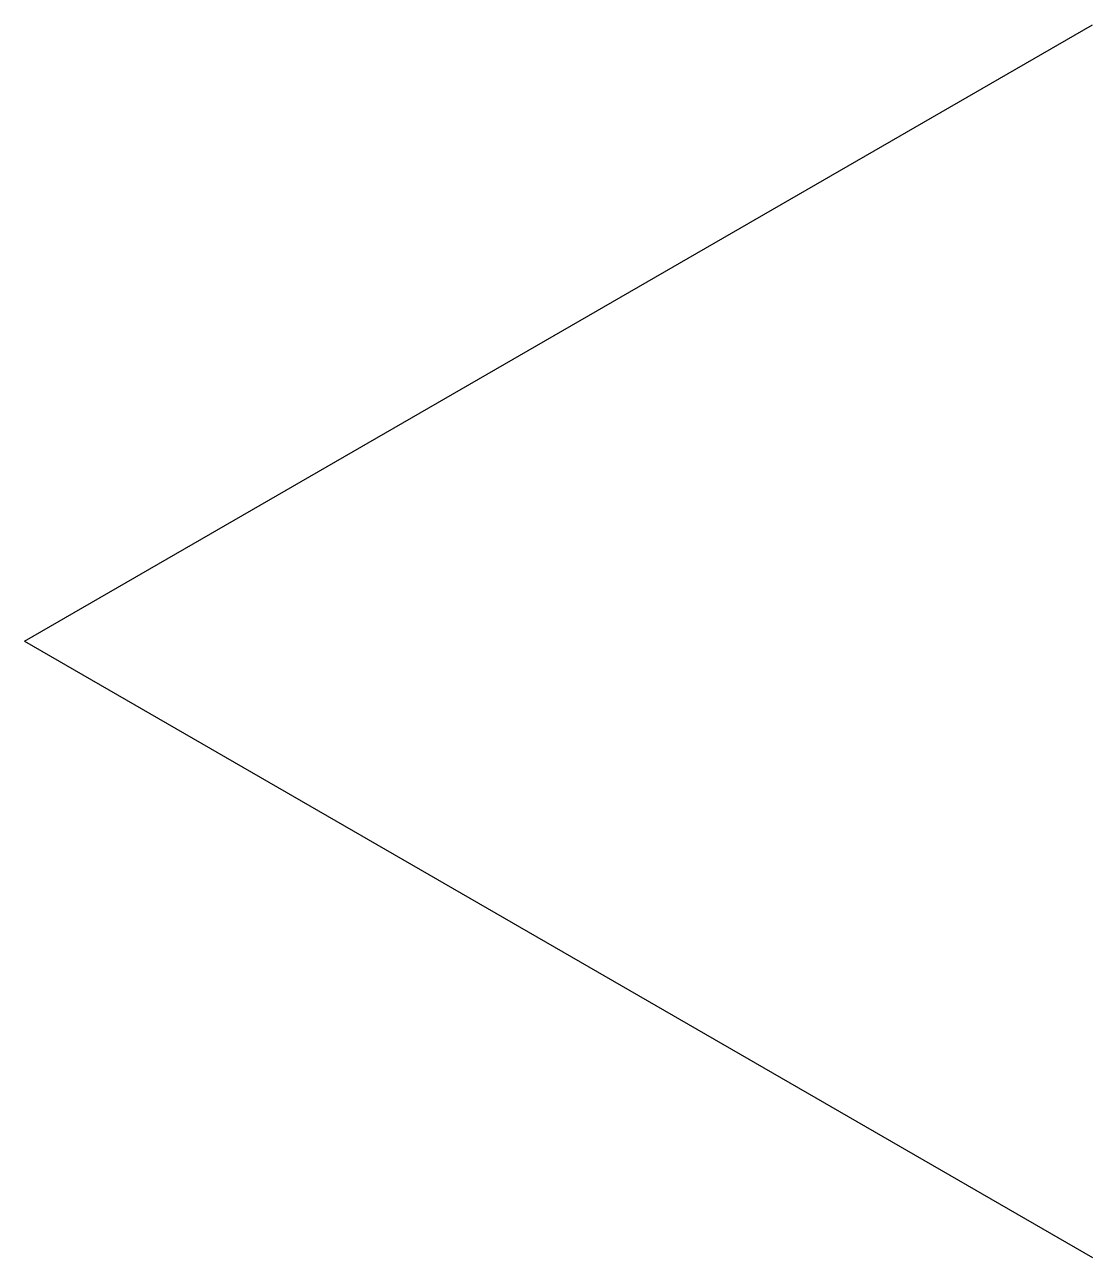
# Model space of a CAD drawing. Header units: millimetres. Extents: x 3.498 to 3.628, y 4.53 to 4.68.
import ezdxf

# ---------------------------------------------------------------- set-up
doc = ezdxf.new("R2010")
doc.units = ezdxf.units.MM
doc.header["$LTSCALE"] = 10

msp = doc.modelspace()

# ---------------------------------------------------------------- linework, layer by layer
at = {"linetype": 'Continuous'}
for q in [(3.62802, 4.68025), (3.62802, 4.53025)]:
    msp.add_line((3.49811, 4.60525), q, dxfattribs=at)

doc.saveas('drawing.dxf')
